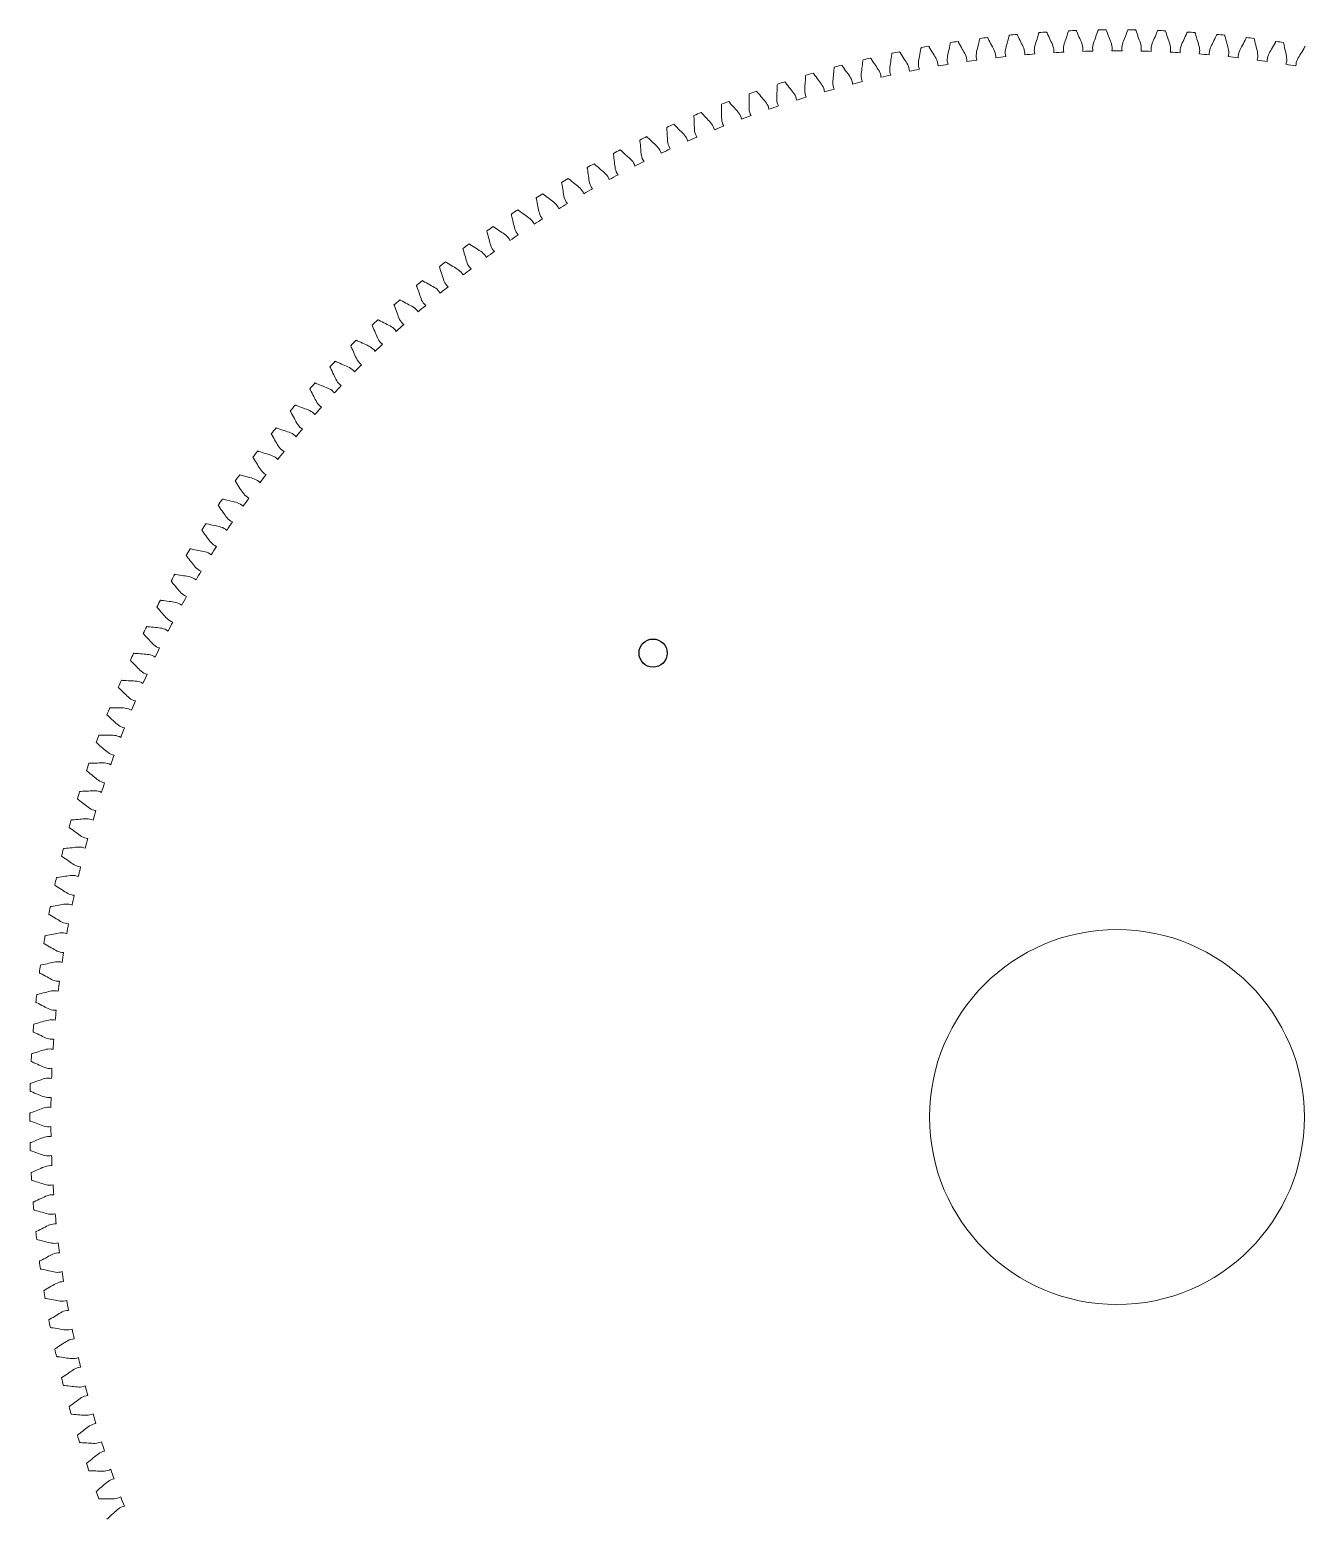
# Model space of a CAD drawing. Header units: millimetres. Extents: x -13 to 245, y 16 to 80.
# Drawn here: x 52.51 to 79.73, y 47.45 to 79.23 of the extents above; entities that cross this region are included whole.
import ezdxf

# ---------------------------------------------------------------- set-up
doc = ezdxf.new("R2010")
doc.units = ezdxf.units.MM

msp = doc.modelspace()

# ---------------------------------------------------------------- linework, layer by layer
msp.add_circle((65.8094, 65.9305), 0.3)
at = {"color": 7, "linetype": 'Continuous', "lineweight": 15}
msp.add_circle((75.7089, 56.031), 4, dxfattribs=at)
for radius, start, end in [(23.2, 95.27374, 95.68278), (23.2, 93.70852, 94.11756), (23.2, 92.14331, 92.55235), (23.2, 90.57809, 90.98713), (23.2, 89.01287, 89.42191), (23.2, 87.44765, 87.85669), (23.2, 85.88244, 86.29148), (23.2, 84.31722, 84.72626), (23.2, 99.96939, 100.37843), (23.2, 98.40418, 98.81322), (23.2, 96.83896, 97.248), (23.2, 82.752, 83.16104), (23.2, 81.18678, 81.59582), (23.2, 103.09983, 103.50887), (23.2, 101.53461, 101.94365), (22.75, 97.5542, 98.09797), (22.75, 95.98899, 96.53275), (22.75, 94.42377, 94.96753), (22.75, 92.85855, 93.40232), (22.75, 91.29333, 91.8371), (22.75, 89.72812, 90.27188), (22.75, 88.1629, 88.70667), (22.75, 86.59768, 87.14145), (22.75, 85.03247, 85.57623), (22.75, 83.46725, 84.01101), (22.75, 81.90203, 82.4458), (23.2, 106.23026, 106.6393), (23.2, 104.66505, 105.07409), (22.75, 102.24986, 102.79362), (22.75, 100.68464, 101.2284), (22.75, 99.11942, 99.66319), (22.75, 80.33681, 80.88058), (23.2, 109.3607, 109.76974), (23.2, 107.79548, 108.20452), (22.75, 105.38029, 105.92406), (22.75, 103.81507, 104.35884), (23.2, 110.92591, 111.33495), (22.75, 108.51073, 109.05449), (22.75, 106.94551, 107.48927), (23.2, 112.49113, 112.90017), (22.75, 110.07594, 110.61971), (23.2, 115.62157, 116.03061), (23.2, 114.05635, 114.46539), (22.75, 113.20638, 113.75014), (22.75, 111.64116, 112.18493), (23.2, 117.18678, 117.59582), (22.75, 114.7716, 115.31536), (23.2, 118.752, 119.16104), (22.75, 116.33681, 116.88058), (23.2, 120.31722, 120.72626), (22.75, 117.90203, 118.4458), (23.2, 121.88244, 122.29148), (22.75, 119.46725, 120.01101), (23.2, 123.44765, 123.85669), (22.75, 121.03247, 121.57623), (23.2, 125.01287, 125.42191), (22.75, 122.59768, 123.14145), (22.75, 124.1629, 124.70667), (23.2, 126.57809, 126.98713), (22.75, 125.72812, 126.27188), (23.2, 128.14331, 128.55235), (22.75, 127.29333, 127.8371), (23.2, 129.70852, 130.11756), (22.75, 128.85855, 129.40232), (23.2, 131.27374, 131.68278), (22.75, 130.42377, 130.96753), (23.2, 132.83896, 133.248), (22.75, 131.98899, 132.53275), (23.2, 134.40418, 134.81322), (22.75, 133.5542, 134.09797), (23.2, 135.96939, 136.37843), (22.75, 135.11942, 135.66319), (23.2, 137.53461, 137.94365), (22.75, 136.68464, 137.2284), (23.2, 139.09983, 139.50887), (22.75, 138.24986, 138.79362), (23.2, 140.66505, 141.07409), (22.75, 139.81507, 140.35884), (23.2, 142.23026, 142.6393), (22.75, 141.38029, 141.92406), (23.2, 143.79548, 144.20452), (22.75, 142.94551, 143.48927), (23.2, 145.3607, 145.76974), (22.75, 144.51073, 145.05449), (23.2, 146.92591, 147.33495), (22.75, 146.07594, 146.61971), (23.2, 148.49113, 148.90017), (22.75, 147.64116, 148.18493), (23.2, 150.05635, 150.46539), (22.75, 149.20638, 149.75014), (23.2, 151.62157, 152.03061), (22.75, 150.7716, 151.31536), (23.2, 153.18678, 153.59582), (22.75, 152.33681, 152.88058), (23.2, 154.752, 155.16104), (22.75, 153.90203, 154.4458), (22.75, 155.46725, 156.01101), (23.2, 156.31722, 156.72626), (22.75, 157.03247, 157.57623), (23.2, 157.88244, 158.29148), (22.75, 158.59768, 159.14145), (23.2, 159.44765, 159.85669), (23.2, 161.01287, 161.42191), (22.75, 160.1629, 160.70667), (23.2, 162.57809, 162.98713), (22.75, 161.72812, 162.27188), (23.2, 164.14331, 164.55235), (22.75, 163.29333, 163.8371), (22.75, 164.85855, 165.40232), (23.2, 165.70852, 166.11756), (22.75, 166.42377, 166.96753), (23.2, 167.27374, 167.68278), (22.75, 167.98899, 168.53275), (23.2, 168.83896, 169.248), (22.75, 169.5542, 170.09797), (23.2, 170.40418, 170.81322), (22.75, 171.11942, 171.66319), (23.2, 171.96939, 172.37843), (22.75, 172.68464, 173.2284), (23.2, 173.53461, 173.94365), (22.75, 174.24986, 174.79362), (23.2, 175.09983, 175.50887), (22.75, 175.81507, 176.35884), (23.2, 176.66505, 177.07409), (22.75, 177.38029, 177.92406), (23.2, 178.23026, 178.6393), (22.75, 178.94551, 179.48927), (23.2, 179.79548, 180.20452), (22.75, 180.51073, 181.05449), (23.2, 181.3607, 181.76974), (22.75, 182.07594, 182.61971), (23.2, 182.92591, 183.33495), (22.75, 183.64116, 184.18493), (23.2, 184.49113, 184.90017), (22.75, 185.20638, 185.75014), (23.2, 186.05635, 186.46539), (22.75, 186.7716, 187.31536), (23.2, 187.62157, 188.03061), (22.75, 188.33681, 188.88058), (23.2, 189.18678, 189.59582), (22.75, 189.90203, 190.4458), (23.2, 190.752, 191.16104), (22.75, 191.46725, 192.01101), (23.2, 192.31722, 192.72626), (22.75, 193.03247, 193.57623), (23.2, 193.88244, 194.29148), (22.75, 194.59768, 195.14145), (23.2, 195.44765, 195.85669), (22.75, 196.1629, 196.70667), (23.2, 197.01287, 197.42191), (22.75, 197.72812, 198.27188), (23.2, 198.57809, 198.98713), (22.75, 199.29333, 199.8371), (23.2, 200.14331, 200.55235), (22.75, 200.85855, 201.40232)]:
    msp.add_arc((75.7089, 56.031), radius, start, end, dxfattribs=at)
for points, knots in [([(73.7389, 78.6955), (73.7495, 78.7962), (73.6729, 78.9283), (73.6072, 79.0704), (73.5799, 79.126), (73.5765, 79.1328)], [0.88873614, 0.88873614, 0.88873614, 0.88873614, 0.95608056, 0.99461102, 1, 1, 1, 1]), ([(74.0431, 79.1711), (74.0408, 79.1638), (74.0229, 79.1045), (73.9813, 78.9536), (73.9273, 78.8108), (73.9541, 78.7132)], [0, 0, 0, 0, 0.00538898, 0.04391944, 0.11126386, 0.11126386, 0.11126386, 0.11126386]), ([(74.3587, 78.7409), (74.372, 78.8412), (74.2991, 78.9753), (74.2373, 79.1192), (74.2115, 79.1755), (74.2083, 79.1824)], [0.88873614, 0.88873614, 0.88873614, 0.88873614, 0.95608056, 0.99461102, 1, 1, 1, 1]), ([(74.6757, 79.208), (74.6733, 79.2008), (74.6538, 79.142), (74.6081, 78.9922), (74.5502, 78.851), (74.5743, 78.7527)], [0, 0, 0, 0, 0.00538898, 0.04391944, 0.11126386, 0.11126386, 0.11126386, 0.11126386]), ([(74.9796, 78.7693), (74.9956, 78.8692), (74.9263, 79.0053), (74.8685, 79.1508), (74.8442, 79.2078), (74.8412, 79.2147)], [0.88873614, 0.88873614, 0.88873614, 0.88873614, 0.95608056, 0.99461102, 1, 1, 1, 1]), ([(75.3092, 79.2275), (75.3066, 79.2204), (75.2855, 79.1622), (75.2357, 79.0137), (75.1739, 78.8741), (75.1954, 78.7752)], [0, 0, 0, 0, 0.00538898, 0.04391944, 0.11126386, 0.11126386, 0.11126386, 0.11126386]), ([(75.6009, 78.7807), (75.6197, 78.8802), (75.5541, 79.0181), (75.5003, 79.1651), (75.4776, 79.2227), (75.4748, 79.2298)], [0.88873614, 0.88873614, 0.88873614, 0.88873614, 0.95608056, 0.99461102, 1, 1, 1, 1]), ([(75.943, 79.2298), (75.9402, 79.2227), (75.9175, 79.1651), (75.8636, 79.0181), (75.7981, 78.8802), (75.8168, 78.7807)], [0, 0, 0, 0, 0.00538898, 0.04391944, 0.11126386, 0.11126386, 0.11126386, 0.11126386]), ([(76.2224, 78.7752), (76.2438, 78.8741), (76.1821, 79.0137), (76.1323, 79.1622), (76.1112, 79.2204), (76.1086, 79.2275)], [0.88873614, 0.88873614, 0.88873614, 0.88873614, 0.95608056, 0.99461102, 1, 1, 1, 1]), ([(76.5765, 79.2147), (76.5735, 79.2078), (76.5493, 79.1508), (76.4915, 79.0053), (76.4222, 78.8692), (76.4382, 78.7693)], [0, 0, 0, 0, 0.00538898, 0.04391944, 0.11126386, 0.11126386, 0.11126386, 0.11126386]), ([(76.8434, 78.7527), (76.8676, 78.851), (76.8097, 78.9922), (76.764, 79.142), (76.7444, 79.2008), (76.742, 79.208)], [0.88873614, 0.88873614, 0.88873614, 0.88873614, 0.95608056, 0.99461102, 1, 1, 1, 1]), ([(77.2095, 79.1824), (77.2063, 79.1755), (77.1805, 79.1192), (77.1187, 78.9753), (77.0457, 78.8412), (77.059, 78.7409)], [0, 0, 0, 0, 0.00538898, 0.04391944, 0.11126386, 0.11126386, 0.11126386, 0.11126386]), ([(77.4637, 78.7132), (77.4905, 78.8108), (77.4364, 78.9536), (77.3948, 79.1045), (77.3769, 79.1638), (77.3747, 79.1711)], [0.88873614, 0.88873614, 0.88873614, 0.88873614, 0.95608056, 0.99461102, 1, 1, 1, 1]), ([(77.8413, 79.1328), (77.8379, 79.126), (77.8106, 79.0704), (77.7449, 78.9283), (77.6683, 78.7962), (77.6788, 78.6955)], [0, 0, 0, 0, 0.00538898, 0.04391944, 0.11126386, 0.11126386, 0.11126386, 0.11126386]), ([(71.5294, 78.8514), (71.528, 78.8439), (71.5167, 78.7831), (71.4918, 78.6285), (71.4537, 78.4806), (71.491, 78.3865)], [0, 0, 0, 0, 0.00538898, 0.04391944, 0.11126386, 0.11126386, 0.11126386, 0.11126386]), ([(71.8902, 78.4582), (71.8924, 78.5594), (71.8053, 78.6847), (71.7282, 78.821), (71.6964, 78.8742), (71.6925, 78.8807)], [0.88873614, 0.88873614, 0.88873614, 0.88873614, 0.95608056, 0.99461102, 1, 1, 1, 1]), ([(72.1543, 78.9571), (72.1527, 78.9496), (72.1397, 78.8891), (72.1106, 78.7352), (72.0685, 78.5885), (72.1032, 78.4934)], [0, 0, 0, 0, 0.00538898, 0.04391944, 0.11126386, 0.11126386, 0.11126386, 0.11126386]), ([(72.5042, 78.5541), (72.5092, 78.6552), (72.4255, 78.7829), (72.3522, 78.9212), (72.3218, 78.9752), (72.3181, 78.9818)], [0.88873614, 0.88873614, 0.88873614, 0.88873614, 0.95608056, 0.99461102, 1, 1, 1, 1]), ([(72.7819, 79.0456), (72.7801, 79.0382), (72.7654, 78.978), (72.7321, 78.8251), (72.686, 78.6795), (72.7181, 78.5835)], [0, 0, 0, 0, 0.00538898, 0.04391944, 0.11126386, 0.11126386, 0.11126386, 0.11126386]), ([(73.1206, 78.6333), (73.1284, 78.7342), (73.0482, 78.8641), (72.9787, 79.0044), (72.9498, 79.0592), (72.9463, 79.0659)], [0.88873614, 0.88873614, 0.88873614, 0.88873614, 0.95608056, 0.99461102, 1, 1, 1, 1]), ([(73.4116, 79.117), (73.4096, 79.1096), (73.3933, 79.0499), (73.3559, 78.8979), (73.3057, 78.7536), (73.3352, 78.6568)], [0, 0, 0, 0, 0.00538898, 0.04391944, 0.11126386, 0.11126386, 0.11126386, 0.11126386]), ([(78.0826, 78.6568), (78.112, 78.7536), (78.0619, 78.8979), (78.0245, 79.0499), (78.0082, 79.1096), (78.0062, 79.117)], [0.88873614, 0.88873614, 0.88873614, 0.88873614, 0.95608056, 0.99461102, 1, 1, 1, 1]), ([(78.4715, 79.0659), (78.468, 79.0592), (78.4391, 79.0044), (78.3696, 78.8641), (78.2894, 78.7342), (78.2972, 78.6333)], [0, 0, 0, 0, 0.00538898, 0.04391944, 0.11126386, 0.11126386, 0.11126386, 0.11126386]), ([(78.6997, 78.5835), (78.7318, 78.6795), (78.6856, 78.8251), (78.6524, 78.978), (78.6377, 79.0382), (78.6359, 79.0456)], [0.88873614, 0.88873614, 0.88873614, 0.88873614, 0.95608056, 0.99461102, 1, 1, 1, 1]), ([(79.0997, 78.9818), (79.0959, 78.9752), (79.0656, 78.9212), (78.9923, 78.7829), (78.9086, 78.6552), (78.9136, 78.5541)], [0, 0, 0, 0, 0.00538898, 0.04391944, 0.11126386, 0.11126386, 0.11126386, 0.11126386]), ([(79.3146, 78.4934), (79.3493, 78.5885), (79.3072, 78.7352), (79.2781, 78.8891), (79.2651, 78.9496), (79.2634, 78.9571)], [0.88873614, 0.88873614, 0.88873614, 0.88873614, 0.95608056, 0.99461102, 1, 1, 1, 1]), ([(79.7253, 78.8807), (79.7214, 78.8742), (79.6896, 78.821), (79.6125, 78.6847), (79.5253, 78.5594), (79.5276, 78.4582)], [0, 0, 0, 0, 0.00538898, 0.04391944, 0.11126386, 0.11126386, 0.11126386, 0.11126386]), ([(70.2895, 78.5891), (70.2885, 78.5816), (70.2805, 78.5202), (70.2641, 78.3645), (70.234, 78.2148), (70.2764, 78.1229)], [0, 0, 0, 0, 0.00538898, 0.04391944, 0.11126386, 0.11126386, 0.11126386, 0.11126386]), ([(70.6711, 78.2162), (70.6679, 78.3174), (70.574, 78.4378), (70.4896, 78.5696), (70.4549, 78.6209), (70.4506, 78.6272)], [0.88873614, 0.88873614, 0.88873614, 0.88873614, 0.95608056, 0.99461102, 1, 1, 1, 1]), ([(70.9077, 78.7287), (70.9064, 78.7212), (70.8968, 78.6601), (70.8761, 78.5049), (70.842, 78.356), (70.8819, 78.263)], [0, 0, 0, 0, 0.00538898, 0.04391944, 0.11126386, 0.11126386, 0.11126386, 0.11126386]), ([(71.279, 78.3455), (71.2785, 78.4467), (71.1879, 78.5697), (71.1072, 78.7038), (71.0739, 78.756), (71.0698, 78.7624)], [0.88873614, 0.88873614, 0.88873614, 0.88873614, 0.95608056, 0.99461102, 1, 1, 1, 1]), ([(69.0657, 78.2595), (69.0651, 78.2519), (69.0605, 78.1902), (69.0526, 78.0338), (69.0308, 77.8827), (69.0781, 77.7932)], [0, 0, 0, 0, 0.00538898, 0.04391944, 0.11126386, 0.11126386, 0.11126386, 0.11126386]), ([(69.4671, 77.908), (69.4583, 78.0088), (69.358, 78.1239), (69.2665, 78.251), (69.2291, 78.3003), (69.2245, 78.3064)], [0.88873614, 0.88873614, 0.88873614, 0.88873614, 0.95608056, 0.99461102, 1, 1, 1, 1]), ([(69.6753, 78.4327), (69.6745, 78.4251), (69.6682, 78.3635), (69.6561, 78.2074), (69.6301, 78.0569), (69.675, 77.9662)], [0, 0, 0, 0, 0.00538898, 0.04391944, 0.11126386, 0.11126386, 0.11126386, 0.11126386]), ([(70.067, 78.0703), (70.061, 78.1713), (69.9639, 78.2891), (69.8759, 78.4186), (69.8398, 78.469), (69.8354, 78.4752)], [0.88873614, 0.88873614, 0.88873614, 0.88873614, 0.95608056, 0.99461102, 1, 1, 1, 1]), ([(67.8617, 77.8636), (67.8615, 77.856), (67.8603, 77.794), (67.8609, 77.6375), (67.8474, 77.4854), (67.8996, 77.3987)], [0, 0, 0, 0, 0.00538898, 0.04391944, 0.11126386, 0.11126386, 0.11126386, 0.11126386]), ([(68.2818, 77.5345), (68.2675, 77.6347), (68.161, 77.7441), (68.0627, 77.866), (68.0227, 77.9132), (68.0178, 77.919)], [0.88873614, 0.88873614, 0.88873614, 0.88873614, 0.95608056, 0.99461102, 1, 1, 1, 1]), ([(68.461, 78.0698), (68.4606, 78.0622), (68.4577, 78.0003), (68.454, 77.8438), (68.4364, 77.6921), (68.4862, 77.604)], [0, 0, 0, 0, 0.00538898, 0.04391944, 0.11126386, 0.11126386, 0.11126386, 0.11126386]), ([(68.8719, 77.7293), (68.8604, 77.8299), (68.7569, 77.9422), (68.662, 78.0667), (68.6233, 78.115), (68.6185, 78.1209)], [0.88873614, 0.88873614, 0.88873614, 0.88873614, 0.95608056, 0.99461102, 1, 1, 1, 1]), ([(67.2683, 77.6411), (67.2683, 77.6335), (67.2687, 77.5715), (67.2737, 77.4151), (67.2643, 77.2627), (67.3189, 77.1774)], [0, 0, 0, 0, 0.00538898, 0.04391944, 0.11126386, 0.11126386, 0.11126386, 0.11126386]), ([(67.6972, 77.3236), (67.6802, 77.4234), (67.5707, 77.5299), (67.4692, 77.649), (67.4278, 77.6951), (67.4228, 77.7008)], [0.88873614, 0.88873614, 0.88873614, 0.88873614, 0.95608056, 0.99461102, 1, 1, 1, 1]), ([(66.6811, 77.4024), (66.6814, 77.3949), (66.6835, 77.333), (66.6927, 77.1767), (66.6876, 77.0241), (66.7444, 76.9403)], [0, 0, 0, 0, 0.00538898, 0.04391944, 0.11126386, 0.11126386, 0.11126386, 0.11126386]), ([(67.1186, 77.0968), (67.0988, 77.1961), (66.9865, 77.2995), (66.8818, 77.4159), (66.8392, 77.4608), (66.8339, 77.4664)], [0.88873614, 0.88873614, 0.88873614, 0.88873614, 0.95608056, 0.99461102, 1, 1, 1, 1]), ([(65.981, 76.5962), (65.9559, 76.6943), (65.8381, 76.7915), (65.7271, 76.9019), (65.6822, 76.9445), (65.6766, 76.9497)], [0.88873614, 0.88873614, 0.88873614, 0.88873614, 0.95608056, 0.99461102, 1, 1, 1, 1]), ([(66.1008, 77.1479), (66.1012, 77.1403), (66.105, 77.0785), (66.1185, 76.9225), (66.1175, 76.7698), (66.1766, 76.6876)], [0, 0, 0, 0, 0.00538898, 0.04391944, 0.11126386, 0.11126386, 0.11126386, 0.11126386]), ([(66.5463, 76.8543), (66.5239, 76.953), (66.4088, 77.0534), (66.3009, 77.1668), (66.2571, 77.2106), (66.2518, 77.2159)], [0.88873614, 0.88873614, 0.88873614, 0.88873614, 0.95608056, 0.99461102, 1, 1, 1, 1]), ([(64.9619, 76.5917), (64.9628, 76.5841), (64.97, 76.5226), (64.992, 76.3676), (64.9993, 76.2151), (65.0628, 76.1363)], [0, 0, 0, 0, 0.00538898, 0.04391944, 0.11126386, 0.11126386, 0.11126386, 0.11126386]), ([(65.4229, 76.3229), (65.3951, 76.4202), (65.2747, 76.5141), (65.1608, 76.6215), (65.1146, 76.6628), (65.109, 76.6679)], [0.88873614, 0.88873614, 0.88873614, 0.88873614, 0.95608056, 0.99461102, 1, 1, 1, 1]), ([(65.5275, 76.8776), (65.5282, 76.87), (65.5337, 76.8083), (65.5514, 76.6528), (65.5546, 76.5001), (65.6159, 76.4196)], [0, 0, 0, 0, 0.00538898, 0.04391944, 0.11126386, 0.11126386, 0.11126386, 0.11126386]), ([(64.4043, 76.2905), (64.4054, 76.2829), (64.4143, 76.2216), (64.4405, 76.0673), (64.452, 75.915), (64.5176, 75.838)], [0, 0, 0, 0, 0.00538898, 0.04391944, 0.11126386, 0.11126386, 0.11126386, 0.11126386]), ([(64.8724, 76.0343), (64.842, 76.1309), (64.7191, 76.2215), (64.6023, 76.3257), (64.555, 76.3657), (64.5492, 76.3706)], [0.88873614, 0.88873614, 0.88873614, 0.88873614, 0.95608056, 0.99461102, 1, 1, 1, 1]), ([(63.8551, 75.9741), (63.8564, 75.9666), (63.867, 75.9056), (63.8974, 75.752), (63.913, 75.6001), (63.9807, 75.5249)], [0, 0, 0, 0, 0.00538898, 0.04391944, 0.11126386, 0.11126386, 0.11126386, 0.11126386]), ([(64.3301, 75.7309), (64.297, 75.8265), (64.1717, 75.9138), (64.0521, 76.0147), (64.0038, 76.0535), (63.9978, 76.0582)], [0.88873614, 0.88873614, 0.88873614, 0.88873614, 0.95608056, 0.99461102, 1, 1, 1, 1]), ([(63.3148, 75.6429), (63.3163, 75.6354), (63.3285, 75.5747), (63.3631, 75.422), (63.3829, 75.2706), (63.4526, 75.1973)], [0, 0, 0, 0, 0.00538898, 0.04391944, 0.11126386, 0.11126386, 0.11126386, 0.11126386]), ([(63.7962, 75.4127), (63.7606, 75.5074), (63.6329, 75.5912), (63.5106, 75.6889), (63.4612, 75.7263), (63.4552, 75.7309)], [0.88873614, 0.88873614, 0.88873614, 0.88873614, 0.95608056, 0.99461102, 1, 1, 1, 1]), ([(63.2713, 75.0801), (63.233, 75.1738), (63.1031, 75.2541), (62.9782, 75.3483), (62.9278, 75.3844), (62.9216, 75.3888)], [0.88873614, 0.88873614, 0.88873614, 0.88873614, 0.95608056, 0.99461102, 1, 1, 1, 1]), ([(62.7556, 74.7332), (62.7148, 74.8259), (62.5828, 74.9026), (62.4553, 74.9934), (62.404, 75.0281), (62.3976, 75.0323)], [0.88873614, 0.88873614, 0.88873614, 0.88873614, 0.95608056, 0.99461102, 1, 1, 1, 1]), ([(62.7838, 75.297), (62.7854, 75.2896), (62.7993, 75.2293), (62.8381, 75.0776), (62.862, 74.9268), (62.9337, 74.8553)], [0, 0, 0, 0, 0.00538898, 0.04391944, 0.11126386, 0.11126386, 0.11126386, 0.11126386]), ([(62.2623, 74.9368), (62.2642, 74.9294), (62.2797, 74.8695), (62.3226, 74.7189), (62.3506, 74.5688), (62.4243, 74.4994)], [0, 0, 0, 0, 0.00538898, 0.04391944, 0.11126386, 0.11126386, 0.11126386, 0.11126386]), ([(61.7509, 74.5625), (61.753, 74.5551), (61.7702, 74.4956), (61.8171, 74.3463), (61.8493, 74.197), (61.9248, 74.1296)], [0, 0, 0, 0, 0.00538898, 0.04391944, 0.11126386, 0.11126386, 0.11126386, 0.11126386]), ([(62.2496, 74.3725), (62.2063, 74.4639), (62.0722, 74.537), (61.9422, 74.6243), (61.89, 74.6576), (61.8836, 74.6616)], [0.88873614, 0.88873614, 0.88873614, 0.88873614, 0.95608056, 0.99461102, 1, 1, 1, 1]), ([(61.25, 74.1743), (61.2522, 74.167), (61.271, 74.108), (61.322, 73.96), (61.3582, 73.8117), (61.4355, 73.7463)], [0, 0, 0, 0, 0.00538898, 0.04391944, 0.11126386, 0.11126386, 0.11126386, 0.11126386]), ([(61.7536, 73.998), (61.7078, 74.0882), (61.5718, 74.1576), (61.4395, 74.2413), (61.3864, 74.2732), (61.3799, 74.277)], [0.88873614, 0.88873614, 0.88873614, 0.88873614, 0.95608056, 0.99461102, 1, 1, 1, 1]), ([(60.7598, 73.7726), (60.7623, 73.7654), (60.7826, 73.7069), (60.8377, 73.5603), (60.8779, 73.413), (60.957, 73.3499)], [0, 0, 0, 0, 0.00538898, 0.04391944, 0.11126386, 0.11126386, 0.11126386, 0.11126386]), ([(61.2681, 73.6101), (61.2198, 73.6991), (61.0819, 73.7647), (60.9474, 73.8448), (60.8935, 73.8751), (60.8868, 73.8788)], [0.88873614, 0.88873614, 0.88873614, 0.88873614, 0.95608056, 0.99461102, 1, 1, 1, 1]), ([(60.7933, 73.2091), (60.7426, 73.2967), (60.603, 73.3585), (60.4664, 73.4349), (60.4116, 73.4638), (60.4048, 73.4673)], [0.88873614, 0.88873614, 0.88873614, 0.88873614, 0.95608056, 0.99461102, 1, 1, 1, 1]), ([(60.2807, 73.3576), (60.2834, 73.3505), (60.3054, 73.2926), (60.3644, 73.1476), (60.4086, 73.0015), (60.4894, 72.9404)], [0, 0, 0, 0, 0.00538898, 0.04391944, 0.11126386, 0.11126386, 0.11126386, 0.11126386]), ([(59.8132, 72.9297), (59.8161, 72.9227), (59.8396, 72.8654), (59.9026, 72.7221), (59.9508, 72.5772), (60.0332, 72.5184)], [0, 0, 0, 0, 0.00538898, 0.04391944, 0.11126386, 0.11126386, 0.11126386, 0.11126386]), ([(60.3296, 72.7952), (60.2766, 72.8815), (60.1353, 72.9394), (59.9967, 73.0121), (59.9411, 73.0394), (59.9343, 73.0428)], [0.88873614, 0.88873614, 0.88873614, 0.88873614, 0.95608056, 0.99461102, 1, 1, 1, 1]), ([(59.3576, 72.4892), (59.3606, 72.4823), (59.3857, 72.4257), (59.4526, 72.2841), (59.5047, 72.1406), (59.5887, 72.0841)], [0, 0, 0, 0, 0.00538898, 0.04391944, 0.11126386, 0.11126386, 0.11126386, 0.11126386]), ([(59.8774, 72.3689), (59.8221, 72.4537), (59.6793, 72.5078), (59.5387, 72.5766), (59.4824, 72.6024), (59.4755, 72.6056)], [0.88873614, 0.88873614, 0.88873614, 0.88873614, 0.95608056, 0.99461102, 1, 1, 1, 1]), ([(59.4371, 71.9304), (59.3794, 72.0136), (59.2352, 72.0638), (59.0928, 72.1287), (59.0358, 72.153), (59.0288, 72.156)], [0.88873614, 0.88873614, 0.88873614, 0.88873614, 0.95608056, 0.99461102, 1, 1, 1, 1]), ([(58.9141, 72.0365), (58.9174, 72.0296), (58.944, 71.9737), (59.0147, 71.834), (59.0707, 71.692), (59.1562, 71.6378)], [0, 0, 0, 0, 0.00538898, 0.04391944, 0.11126386, 0.11126386, 0.11126386, 0.11126386]), ([(58.4832, 71.5718), (58.4866, 71.565), (58.5148, 71.5098), (58.5893, 71.3721), (58.6492, 71.2317), (58.7361, 71.1798)], [0, 0, 0, 0, 0.00538898, 0.04391944, 0.11126386, 0.11126386, 0.11126386, 0.11126386]), ([(59.0089, 71.48), (58.949, 71.5616), (58.8034, 71.6078), (58.6593, 71.6688), (58.6017, 71.6916), (58.5946, 71.6943)], [0.88873614, 0.88873614, 0.88873614, 0.88873614, 0.95608056, 0.99461102, 1, 1, 1, 1]), ([(58.5931, 71.0181), (58.531, 71.098), (58.3843, 71.1402), (58.2385, 71.1973), (58.1803, 71.2184), (58.1731, 71.221)], [0.88873614, 0.88873614, 0.88873614, 0.88873614, 0.95608056, 0.99461102, 1, 1, 1, 1]), ([(58.0651, 71.0954), (58.0688, 71.0888), (58.0984, 71.0344), (58.1766, 70.8988), (58.2403, 70.76), (58.3287, 70.7106)], [0, 0, 0, 0, 0.00538898, 0.04391944, 0.11126386, 0.11126386, 0.11126386, 0.11126386]), ([(57.6602, 70.6079), (57.664, 70.6013), (57.6951, 70.5477), (57.7771, 70.4143), (57.8445, 70.2774), (57.9342, 70.2304)], [0, 0, 0, 0, 0.00538898, 0.04391944, 0.11126386, 0.11126386, 0.11126386, 0.11126386]), ([(58.1901, 70.545), (58.1259, 70.6232), (57.978, 70.6614), (57.8307, 70.7144), (57.772, 70.734), (57.7648, 70.7364)], [0.88873614, 0.88873614, 0.88873614, 0.88873614, 0.95608056, 0.99461102, 1, 1, 1, 1]), ([(57.8002, 70.061), (57.7338, 70.1374), (57.585, 70.1716), (57.4363, 70.2206), (57.3771, 70.2386), (57.3698, 70.2407)], [0.88873614, 0.88873614, 0.88873614, 0.88873614, 0.95608056, 0.99461102, 1, 1, 1, 1]), ([(57.2688, 70.1094), (57.2728, 70.103), (57.3053, 70.0503), (57.3909, 69.9192), (57.4621, 69.7841), (57.553, 69.7395)], [0, 0, 0, 0, 0.00538898, 0.04391944, 0.11126386, 0.11126386, 0.11126386, 0.11126386]), ([(56.8911, 69.6005), (56.8953, 69.5941), (56.9293, 69.5424), (57.0183, 69.4136), (57.0932, 69.2806), (57.1853, 69.2385)], [0, 0, 0, 0, 0.00538898, 0.04391944, 0.11126386, 0.11126386, 0.11126386, 0.11126386]), ([(57.4237, 69.5666), (57.3552, 69.6412), (57.2055, 69.6713), (57.0556, 69.7162), (56.9958, 69.7325), (56.9885, 69.7345)], [0.88873614, 0.88873614, 0.88873614, 0.88873614, 0.95608056, 0.99461102, 1, 1, 1, 1]), ([(56.5275, 69.0814), (56.5318, 69.0752), (56.5672, 69.0244), (56.6598, 68.8981), (56.7382, 68.7671), (56.8314, 68.7276)], [0, 0, 0, 0, 0.00538898, 0.04391944, 0.11126386, 0.11126386, 0.11126386, 0.11126386]), ([(57.0608, 69.0621), (56.9903, 69.1348), (56.8399, 69.1608), (56.6887, 69.2016), (56.6286, 69.2163), (56.6212, 69.218)], [0.88873614, 0.88873614, 0.88873614, 0.88873614, 0.95608056, 0.99461102, 1, 1, 1, 1]), ([(56.7118, 68.5479), (56.6394, 68.6186), (56.4883, 68.6405), (56.3361, 68.6771), (56.2755, 68.6902), (56.2681, 68.6917)], [0.88873614, 0.88873614, 0.88873614, 0.88873614, 0.95608056, 0.99461102, 1, 1, 1, 1]), ([(56.1782, 68.5526), (56.1827, 68.5465), (56.2194, 68.4967), (56.3154, 68.373), (56.3974, 68.2442), (56.4917, 68.2072)], [0, 0, 0, 0, 0.00538898, 0.04391944, 0.11126386, 0.11126386, 0.11126386, 0.11126386]), ([(55.8435, 68.0145), (55.8481, 68.0085), (55.8862, 67.9597), (55.9855, 67.8386), (56.071, 67.7121), (56.1663, 67.6778)], [0, 0, 0, 0, 0.00538898, 0.04391944, 0.11126386, 0.11126386, 0.11126386, 0.11126386]), ([(56.377, 68.0243), (56.3027, 68.093), (56.151, 68.1107), (55.9979, 68.1433), (55.937, 68.1546), (55.9295, 68.156)], [0.88873614, 0.88873614, 0.88873614, 0.88873614, 0.95608056, 0.99461102, 1, 1, 1, 1]), ([(55.5235, 67.4674), (55.5284, 67.4615), (55.5678, 67.4138), (55.6704, 67.2955), (55.7593, 67.1714), (55.8554, 67.1396)], [0, 0, 0, 0, 0.00538898, 0.04391944, 0.11126386, 0.11126386, 0.11126386, 0.11126386]), ([(56.0566, 67.4918), (55.9804, 67.5584), (55.8283, 67.572), (55.6744, 67.6003), (55.6132, 67.61), (55.6057, 67.6112)], [0.88873614, 0.88873614, 0.88873614, 0.88873614, 0.95608056, 0.99461102, 1, 1, 1, 1]), ([(55.7509, 66.9507), (55.6729, 67.0153), (55.5205, 67.0247), (55.3658, 67.0488), (55.3044, 67.0568), (55.2969, 67.0578)], [0.88873614, 0.88873614, 0.88873614, 0.88873614, 0.95608056, 0.99461102, 1, 1, 1, 1]), ([(55.2187, 66.9118), (55.2237, 66.906), (55.2644, 66.8594), (55.3702, 66.744), (55.4624, 66.6223), (55.5594, 66.5932)], [0, 0, 0, 0, 0.00538898, 0.04391944, 0.11126386, 0.11126386, 0.11126386, 0.11126386]), ([(55.4601, 66.4015), (55.3804, 66.4639), (55.2278, 66.4691), (55.0725, 66.489), (55.0109, 66.4954), (55.0033, 66.4961)], [0.88873614, 0.88873614, 0.88873614, 0.88873614, 0.95608056, 0.99461102, 1, 1, 1, 1]), ([(54.9291, 66.348), (54.9343, 66.3424), (54.9762, 66.2969), (55.0851, 66.1844), (55.1807, 66.0653), (55.2784, 66.0389)], [0, 0, 0, 0, 0.00538898, 0.04391944, 0.11126386, 0.11126386, 0.11126386, 0.11126386]), ([(55.1843, 65.8445), (55.103, 65.9047), (54.9503, 65.9058), (54.7945, 65.9214), (54.7328, 65.9261), (54.7252, 65.9266)], [0.88873614, 0.88873614, 0.88873614, 0.88873614, 0.95608056, 0.99461102, 1, 1, 1, 1]), ([(54.6551, 65.7766), (54.6604, 65.7711), (54.7036, 65.7267), (54.8155, 65.6173), (54.9143, 65.5009), (55.0127, 65.4771)], [0, 0, 0, 0, 0.00538898, 0.04391944, 0.11126386, 0.11126386, 0.11126386, 0.11126386]), ([(54.3967, 65.1979), (54.4022, 65.1926), (54.4466, 65.1494), (54.5614, 65.043), (54.6634, 64.9293), (54.7624, 64.9082)], [0, 0, 0, 0, 0.00538898, 0.04391944, 0.11126386, 0.11126386, 0.11126386, 0.11126386]), ([(54.9239, 65.2802), (54.841, 65.3382), (54.6883, 65.3351), (54.5322, 65.3465), (54.4703, 65.3494), (54.4627, 65.3498)], [0.88873614, 0.88873614, 0.88873614, 0.88873614, 0.95608056, 0.99461102, 1, 1, 1, 1]), ([(54.1543, 64.6123), (54.1599, 64.6071), (54.2054, 64.5652), (54.3232, 64.462), (54.4282, 64.3512), (54.5277, 64.3328)], [0, 0, 0, 0, 0.00538898, 0.04391944, 0.11126386, 0.11126386, 0.11126386, 0.11126386]), ([(54.6791, 64.7091), (54.5945, 64.7647), (54.442, 64.7575), (54.2856, 64.7645), (54.2237, 64.7658), (54.2161, 64.766)], [0.88873614, 0.88873614, 0.88873614, 0.88873614, 0.95608056, 0.99461102, 1, 1, 1, 1]), ([(53.9279, 64.0203), (53.9336, 64.0153), (53.9803, 63.9747), (54.1008, 63.8747), (54.2088, 63.7668), (54.3088, 63.7511)], [0, 0, 0, 0, 0.00538898, 0.04391944, 0.11126386, 0.11126386, 0.11126386, 0.11126386]), ([(54.4499, 64.1314), (54.3638, 64.1847), (54.2116, 64.1733), (54.0551, 64.1761), (53.9931, 64.1757), (53.9855, 64.1756)], [0.88873614, 0.88873614, 0.88873614, 0.88873614, 0.95608056, 0.99461102, 1, 1, 1, 1]), ([(54.2365, 63.5477), (54.1491, 63.5987), (53.9972, 63.5831), (53.8407, 63.5816), (53.7788, 63.5795), (53.7712, 63.5792)], [0.88873614, 0.88873614, 0.88873614, 0.88873614, 0.95608056, 0.99461102, 1, 1, 1, 1]), ([(53.7178, 63.4224), (53.7237, 63.4176), (53.7715, 63.3782), (53.8947, 63.2816), (54.0056, 63.1766), (54.106, 63.1637)], [0, 0, 0, 0, 0.00538898, 0.04391944, 0.11126386, 0.11126386, 0.11126386, 0.11126386]), ([(54.0392, 62.9584), (53.9504, 63.0069), (53.799, 62.9872), (53.6426, 62.9815), (53.5808, 62.9777), (53.5732, 62.9772)], [0.88873614, 0.88873614, 0.88873614, 0.88873614, 0.95608056, 0.99461102, 1, 1, 1, 1]), ([(53.5241, 62.819), (53.5301, 62.8143), (53.579, 62.7762), (53.7048, 62.683), (53.8185, 62.5811), (53.9192, 62.571)], [0, 0, 0, 0, 0.00538898, 0.04391944, 0.11126386, 0.11126386, 0.11126386, 0.11126386]), ([(53.8581, 62.3639), (53.768, 62.41), (53.6172, 62.3861), (53.4609, 62.3761), (53.3993, 62.3707), (53.3917, 62.37)], [0.88873614, 0.88873614, 0.88873614, 0.88873614, 0.95608056, 0.99461102, 1, 1, 1, 1]), ([(53.347, 62.2105), (53.3531, 62.206), (53.403, 62.1692), (53.5313, 62.0795), (53.6477, 61.9808), (53.7487, 61.9733)], [0, 0, 0, 0, 0.00538898, 0.04391944, 0.11126386, 0.11126386, 0.11126386, 0.11126386]), ([(53.6933, 61.7647), (53.6019, 61.8083), (53.4518, 61.7803), (53.2959, 61.7661), (53.2344, 61.7589), (53.2269, 61.758)], [0.88873614, 0.88873614, 0.88873614, 0.88873614, 0.95608056, 0.99461102, 1, 1, 1, 1]), ([(53.1866, 61.5974), (53.1928, 61.593), (53.2436, 61.5577), (53.3743, 61.4715), (53.4934, 61.3759), (53.5946, 61.3713)], [0, 0, 0, 0, 0.00538898, 0.04391944, 0.11126386, 0.11126386, 0.11126386, 0.11126386]), ([(53.5449, 61.1612), (53.4524, 61.2023), (53.3031, 61.1702), (53.1476, 61.1517), (53.0863, 61.1429), (53.0788, 61.1418)], [0.88873614, 0.88873614, 0.88873614, 0.88873614, 0.95608056, 0.99461102, 1, 1, 1, 1]), ([(53.0429, 60.9801), (53.0493, 60.9759), (53.1011, 60.942), (53.2341, 60.8594), (53.3557, 60.7671), (53.4569, 60.7652)], [0, 0, 0, 0, 0.00538898, 0.04391944, 0.11126386, 0.11126386, 0.11126386, 0.11126386]), ([(53.413, 60.5539), (53.3194, 60.5924), (53.1711, 60.5563), (53.0162, 60.5335), (52.9552, 60.523), (52.9477, 60.5217)], [0.88873614, 0.88873614, 0.88873614, 0.88873614, 0.95608056, 0.99461102, 1, 1, 1, 1]), ([(52.9162, 60.3591), (52.9226, 60.3551), (52.9754, 60.3226), (53.1106, 60.2437), (53.2347, 60.1548), (53.3359, 60.1557)], [0, 0, 0, 0, 0.00538898, 0.04391944, 0.11126386, 0.11126386, 0.11126386, 0.11126386]), ([(53.2978, 59.9432), (53.2032, 59.9792), (53.0559, 59.939), (52.9017, 59.912), (52.8409, 59.8999), (52.8335, 59.8983)], [0.88873614, 0.88873614, 0.88873614, 0.88873614, 0.95608056, 0.99461102, 1, 1, 1, 1]), ([(52.8065, 59.7349), (52.813, 59.7311), (52.8666, 59.7), (53.0039, 59.6248), (53.1305, 59.5394), (53.2316, 59.543)], [0, 0, 0, 0, 0.00538898, 0.04391944, 0.11126386, 0.11126386, 0.11126386, 0.11126386]), ([(53.1993, 59.3295), (53.1037, 59.363), (52.9576, 59.3188), (52.8042, 59.2876), (52.7438, 59.2738), (52.7364, 59.2721)], [0.88873614, 0.88873614, 0.88873614, 0.88873614, 0.95608056, 0.99461102, 1, 1, 1, 1]), ([(52.7138, 59.108), (52.7205, 59.1043), (52.7749, 59.0747), (52.9142, 59.0033), (53.043, 58.9213), (53.1441, 58.9277)], [0, 0, 0, 0, 0.00538898, 0.04391944, 0.11126386, 0.11126386, 0.11126386, 0.11126386]), ([(52.6384, 58.4787), (52.6451, 58.4753), (52.7003, 58.4472), (52.8415, 58.3796), (52.9726, 58.3011), (53.0734, 58.3103)], [0, 0, 0, 0, 0.00538898, 0.04391944, 0.11126386, 0.11126386, 0.11126386, 0.11126386]), ([(53.1176, 58.7135), (53.0212, 58.7443), (52.8763, 58.6961), (52.7238, 58.6607), (52.6638, 58.6453), (52.6564, 58.6434)], [0.88873614, 0.88873614, 0.88873614, 0.88873614, 0.95608056, 0.99461102, 1, 1, 1, 1]), ([(52.5801, 57.8476), (52.587, 57.8444), (52.6429, 57.8178), (52.7859, 57.7541), (52.919, 57.6793), (53.0195, 57.6912)], [0, 0, 0, 0, 0.00538898, 0.04391944, 0.11126386, 0.11126386, 0.11126386, 0.11126386]), ([(53.0527, 58.0954), (52.9555, 58.1235), (52.812, 58.0715), (52.6605, 58.0319), (52.601, 58.0148), (52.5937, 58.0127)], [0.88873614, 0.88873614, 0.88873614, 0.88873614, 0.95608056, 0.99461102, 1, 1, 1, 1]), ([(52.5391, 57.2152), (52.5461, 57.2121), (52.6027, 57.1871), (52.7474, 57.1273), (52.8825, 57.0561), (52.9827, 57.0708)], [0, 0, 0, 0, 0.00538898, 0.04391944, 0.11126386, 0.11126386, 0.11126386, 0.11126386]), ([(53.0048, 57.4758), (52.9069, 57.5013), (52.7648, 57.4453), (52.6145, 57.4016), (52.5554, 57.3829), (52.5482, 57.3806)], [0.88873614, 0.88873614, 0.88873614, 0.88873614, 0.95608056, 0.99461102, 1, 1, 1, 1]), ([(52.5154, 56.5819), (52.5225, 56.579), (52.5798, 56.5555), (52.726, 56.4997), (52.863, 56.4323), (52.9627, 56.4497)], [0, 0, 0, 0, 0.00538898, 0.04391944, 0.11126386, 0.11126386, 0.11126386, 0.11126386]), ([(52.9738, 56.8551), (52.8752, 56.8779), (52.7347, 56.818), (52.5856, 56.7703), (52.5271, 56.75), (52.52, 56.7475)], [0.88873614, 0.88873614, 0.88873614, 0.88873614, 0.95608056, 0.99461102, 1, 1, 1, 1]), ([(52.9598, 56.2338), (52.8606, 56.2539), (52.7218, 56.1902), (52.5741, 56.1384), (52.5161, 56.1165), (52.509, 56.1138)], [0.88873614, 0.88873614, 0.88873614, 0.88873614, 0.95608056, 0.99461102, 1, 1, 1, 1]), ([(52.509, 55.9482), (52.5161, 55.9455), (52.5741, 55.9235), (52.7218, 55.8717), (52.8606, 55.8081), (52.9598, 55.8282)], [0, 0, 0, 0, 0.00538898, 0.04391944, 0.11126386, 0.11126386, 0.11126386, 0.11126386]), ([(52.9627, 55.6123), (52.863, 55.6297), (52.726, 55.5623), (52.5798, 55.5064), (52.5225, 55.483), (52.5154, 55.4801)], [0.88873614, 0.88873614, 0.88873614, 0.88873614, 0.95608056, 0.99461102, 1, 1, 1, 1]), ([(52.52, 55.3145), (52.5271, 55.312), (52.5856, 55.2917), (52.7347, 55.2439), (52.8752, 55.1841), (52.9738, 55.2069)], [0, 0, 0, 0, 0.00538898, 0.04391944, 0.11126386, 0.11126386, 0.11126386, 0.11126386]), ([(52.9827, 54.9912), (52.8825, 55.0058), (52.7474, 54.9347), (52.6027, 54.8749), (52.5461, 54.8498), (52.5391, 54.8467)], [0.88873614, 0.88873614, 0.88873614, 0.88873614, 0.95608056, 0.99461102, 1, 1, 1, 1]), ([(52.5482, 54.6814), (52.5554, 54.679), (52.6145, 54.6603), (52.7648, 54.6167), (52.9069, 54.5607), (53.0048, 54.5862)], [0, 0, 0, 0, 0.00538898, 0.04391944, 0.11126386, 0.11126386, 0.11126386, 0.11126386]), ([(53.0195, 54.3708), (52.919, 54.3827), (52.7859, 54.3079), (52.6429, 54.2442), (52.587, 54.2176), (52.5801, 54.2143)], [0.88873614, 0.88873614, 0.88873614, 0.88873614, 0.95608056, 0.99461102, 1, 1, 1, 1]), ([(52.5937, 54.0492), (52.601, 54.0471), (52.6605, 54.03), (52.812, 53.9905), (52.9555, 53.9384), (53.0527, 53.9666)], [0, 0, 0, 0, 0.00538898, 0.04391944, 0.11126386, 0.11126386, 0.11126386, 0.11126386]), ([(53.0734, 53.7516), (52.9726, 53.7608), (52.8415, 53.6824), (52.7003, 53.6148), (52.6451, 53.5867), (52.6384, 53.5832)], [0.88873614, 0.88873614, 0.88873614, 0.88873614, 0.95608056, 0.99461102, 1, 1, 1, 1]), ([(52.6564, 53.4186), (52.6638, 53.4167), (52.7238, 53.4012), (52.8763, 53.3658), (53.0212, 53.3177), (53.1176, 53.3485)], [0, 0, 0, 0, 0.00538898, 0.04391944, 0.11126386, 0.11126386, 0.11126386, 0.11126386]), ([(53.1441, 53.1342), (53.043, 53.1406), (52.9142, 53.0586), (52.7749, 52.9872), (52.7205, 52.9576), (52.7138, 52.954)], [0.88873614, 0.88873614, 0.88873614, 0.88873614, 0.95608056, 0.99461102, 1, 1, 1, 1]), ([(52.7364, 52.7899), (52.7438, 52.7882), (52.8042, 52.7744), (52.9576, 52.7432), (53.1037, 52.699), (53.1993, 52.7324)], [0, 0, 0, 0, 0.00538898, 0.04391944, 0.11126386, 0.11126386, 0.11126386, 0.11126386]), ([(53.2316, 52.5189), (53.1305, 52.5226), (53.0039, 52.4371), (52.8666, 52.3619), (52.813, 52.3308), (52.8065, 52.327)], [0.88873614, 0.88873614, 0.88873614, 0.88873614, 0.95608056, 0.99461102, 1, 1, 1, 1]), ([(52.8335, 52.1636), (52.8409, 52.1621), (52.9017, 52.1499), (53.0559, 52.1229), (53.2032, 52.0828), (53.2978, 52.1188)], [0, 0, 0, 0, 0.00538898, 0.04391944, 0.11126386, 0.11126386, 0.11126386, 0.11126386]), ([(53.3359, 51.9063), (53.2347, 51.9072), (53.1106, 51.8183), (52.9754, 51.7394), (52.9226, 51.7068), (52.9162, 51.7028)], [0.88873614, 0.88873614, 0.88873614, 0.88873614, 0.95608056, 0.99461102, 1, 1, 1, 1]), ([(52.9477, 51.5402), (52.9552, 51.5389), (53.0162, 51.5284), (53.1711, 51.5056), (53.3194, 51.4695), (53.413, 51.5081)], [0, 0, 0, 0, 0.00538898, 0.04391944, 0.11126386, 0.11126386, 0.11126386, 0.11126386]), ([(53.4569, 51.2967), (53.3557, 51.2948), (53.2341, 51.2026), (53.1011, 51.12), (53.0493, 51.086), (53.0429, 51.0819)], [0.88873614, 0.88873614, 0.88873614, 0.88873614, 0.95608056, 0.99461102, 1, 1, 1, 1]), ([(53.0788, 50.9202), (53.0863, 50.9191), (53.1476, 50.9102), (53.3031, 50.8917), (53.4524, 50.8596), (53.5449, 50.9008)], [0, 0, 0, 0, 0.00538898, 0.04391944, 0.11126386, 0.11126386, 0.11126386, 0.11126386]), ([(53.5946, 50.6907), (53.4934, 50.686), (53.3743, 50.5905), (53.2436, 50.5043), (53.1928, 50.4689), (53.1866, 50.4646)], [0.88873614, 0.88873614, 0.88873614, 0.88873614, 0.95608056, 0.99461102, 1, 1, 1, 1]), ([(53.2269, 50.3039), (53.2344, 50.303), (53.2959, 50.2959), (53.4518, 50.2816), (53.6019, 50.2536), (53.6933, 50.2973)], [0, 0, 0, 0, 0.00538898, 0.04391944, 0.11126386, 0.11126386, 0.11126386, 0.11126386]), ([(53.7487, 50.0886), (53.6477, 50.0812), (53.5313, 49.9825), (53.403, 49.8927), (53.3531, 49.856), (53.347, 49.8515)], [0.88873614, 0.88873614, 0.88873614, 0.88873614, 0.95608056, 0.99461102, 1, 1, 1, 1]), ([(53.3917, 49.692), (53.3993, 49.6913), (53.4609, 49.6858), (53.6172, 49.6758), (53.768, 49.652), (53.8581, 49.6981)], [0, 0, 0, 0, 0.00538898, 0.04391944, 0.11126386, 0.11126386, 0.11126386, 0.11126386]), ([(53.9192, 49.491), (53.8185, 49.4808), (53.7048, 49.3789), (53.579, 49.2857), (53.5301, 49.2477), (53.5241, 49.243)], [0.88873614, 0.88873614, 0.88873614, 0.88873614, 0.95608056, 0.99461102, 1, 1, 1, 1]), ([(53.5732, 49.0848), (53.5808, 49.0843), (53.6426, 49.0805), (53.799, 49.0747), (53.9504, 49.055), (54.0392, 49.1036)], [0, 0, 0, 0, 0.00538898, 0.04391944, 0.11126386, 0.11126386, 0.11126386, 0.11126386]), ([(54.106, 48.8982), (54.0056, 48.8853), (53.8947, 48.7804), (53.7715, 48.6838), (53.7237, 48.6444), (53.7178, 48.6395)], [0.88873614, 0.88873614, 0.88873614, 0.88873614, 0.95608056, 0.99461102, 1, 1, 1, 1]), ([(53.7712, 48.4827), (53.7788, 48.4824), (53.8407, 48.4804), (53.9972, 48.4789), (54.1491, 48.4633), (54.2365, 48.5143)], [0, 0, 0, 0, 0.00538898, 0.04391944, 0.11126386, 0.11126386, 0.11126386, 0.11126386]), ([(54.3088, 48.3108), (54.2088, 48.2952), (54.1008, 48.1872), (53.9803, 48.0873), (53.9336, 48.0466), (53.9279, 48.0416)], [0.88873614, 0.88873614, 0.88873614, 0.88873614, 0.95608056, 0.99461102, 1, 1, 1, 1]), ([(53.9855, 47.8863), (53.9931, 47.8862), (54.0551, 47.8858), (54.2116, 47.8886), (54.3638, 47.8772), (54.4499, 47.9306)], [0, 0, 0, 0, 0.00538898, 0.04391944, 0.11126386, 0.11126386, 0.11126386, 0.11126386]), ([(54.5277, 47.7292), (54.4282, 47.7108), (54.3232, 47.5999), (54.2054, 47.4968), (54.1599, 47.4548), (54.1543, 47.4496)], [0.88873614, 0.88873614, 0.88873614, 0.88873614, 0.95608056, 0.99461102, 1, 1, 1, 1])]:
    msp.add_open_spline(points, degree=3, knots=knots, dxfattribs=at)

doc.saveas('drawing.dxf')
